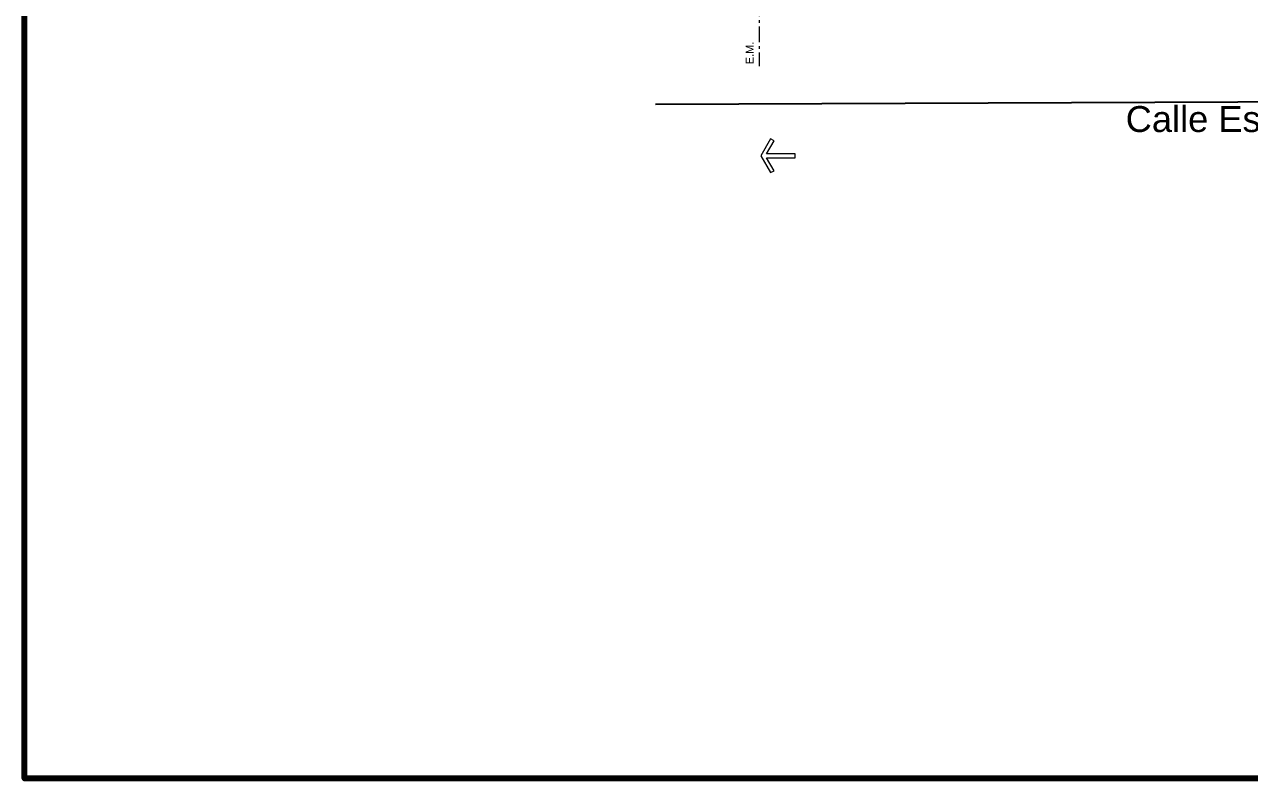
# Model space of a CAD drawing. Header units: inches. Extents: x 2 to 337, y 2 to 182.
# Drawn here: x 1.67 to 48.89, y 1.95 to 31.02 of the extents above; entities that cross this region are included whole.
import ezdxf

# ---------------------------------------------------------------- set-up
doc = ezdxf.new("R2010")
doc.units = ezdxf.units.IN
doc.header["$MEASUREMENT"] = 0
doc.linetypes.add('ACAD_ISO10W100', pattern=[18, 12, -3, 0, -3])
for name, color, linetype, lineweight in [('01', 60, 'Continuous', 9), ('01 eje', 30, 'ACAD_ISO10W100', 9), ('l muro', 5, 'Continuous', 80)]:
    doc.layers.add(name, color=color, linetype=linetype, lineweight=lineweight)
doc.layers.add('piso', color=52, linetype='Continuous')
doc.styles.get("Standard").update_dxf_attribs({"font": 'ARIAL.TTF'})

# ---------------------------------------------------------------- blocks, each defined once
blk = doc.blocks.new('terreno1')
at = {"layer": '01 eje', "ltscale": 0.05}
blk.add_line((2858.813, 860.328), (2858.813, 730.799), dxfattribs=at)
at = {"layer": 'piso'}
blk.add_lwpolyline([(2902.916, 729.525), (2854.813, 729.323)], dxfattribs=at)
at = {"layer": '01', "insert": (2872.939, 729.267), "char_height": 1, "attachment_point": 1}
blk.add_mtext_dynamic_manual_height_columns('Calle España', width=9.90179, gutter_width=12.5, heights=[0], dxfattribs=at)
at = {"layer": '01 eje', "insert": (2858.296, 730.885), "char_height": 0.3, "attachment_point": 1, "rotation": 90}
blk.add_mtext_dynamic_manual_height_columns('E.M.', width=7.33177, gutter_width=12.5, heights=[0], dxfattribs=at)

msp = doc.modelspace()

# ---------------------------------------------------------------- linework, layer by layer
at = {"linetype": 'Continuous', "lineweight": 13}
msp.add_lwpolyline([(31.378, 25.885), (31.378, 26.035), (30.273, 26.035), (30.562, 26.534), (30.432, 26.609), (30.057, 25.96), (30.432, 25.31), (30.562, 25.385), (30.273, 25.885), (31.378, 25.885)], close=True, dxfattribs=at)
at = {"layer": 'l muro'}
msp.add_lwpolyline([(1.672, 181.032), (112.831, 181.032), (112.831, 1.955), (1.672, 1.955)], close=True, dxfattribs=at)

# ---------------------------------------------------------------- block references
msp.add_blockref('terreno1', (-2828.822, -701.391), dxfattribs=at)

doc.saveas('drawing.dxf')
